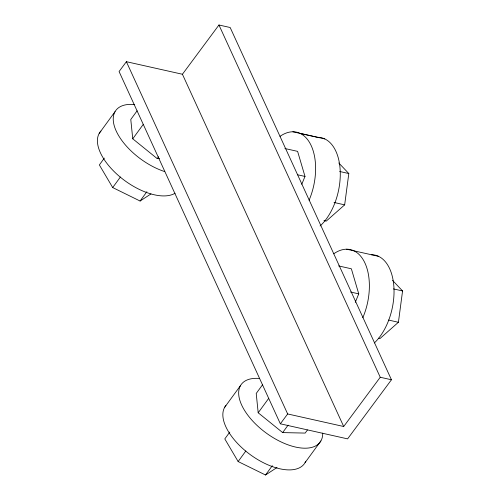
<?xml version="1.0" encoding="UTF-8"?>
<svg xmlns="http://www.w3.org/2000/svg" width="500" height="500" viewBox="0 0 500 500"><rect width="100%" height="100%" fill="white"/><g stroke="black" fill="none" stroke-linecap="round" stroke-linejoin="round"><path stroke-width="0.75" d="M323.95 220.619L326.231 221.125L344.663 204.856L348.812 173.538L338.756 162.95M378.469 338.206L379.988 338.544L398.419 322.275L402.569 290.956L392.519 280.369M301.788 184.269L304.994 176.438L297.606 151.369L284.887 148.519M355.25 302.4L358.75 293.856L351.362 268.788L338.644 265.938M99.237 133.338L115.056 111.638M137.113 110.806L130.781 119.481L132.75 138.806L157.225 158.619L159.556 158.669M104.35 158.1L99.362 164.938L112.7 187.562L140.087 201.025L150.944 193.938M132.75 138.806L143.144 124.55M112.7 187.562L120.406 177M157.225 158.619L158.581 156.756M140.087 201.025L146.881 191.7M224.669 407.312L240.494 385.613M262.544 384.781L256.219 393.456L258.188 412.781L282.663 432.594L305.169 433.081L307.425 429.988M229.788 432.075L224.8 438.913L238.137 461.544L265.525 475L277.019 467.5M258.188 412.781L268.581 398.531M238.137 461.544L245.844 450.975M282.663 432.594L288.081 425.156M265.525 475L272.319 465.681M305.075 462.631L320.894 440.931M182.425 74.256L126.381 61.694L119.075 71.55L280.35 423.806L347.6 438.875L391.45 379.769L230.175 27.513L218.962 25L182.425 74.256L343.7 426.512L380.238 377.256L218.962 25M280.35 423.806L287.656 413.95L126.381 61.694M300.106 133.375L324.762 138.906M292.875 131.781L317.531 137.306A48.85 28.375 -77.4 0 1 340.256 171.919A48.85 28.375 -77.4 0 1 320.094 226M339.688 171.494L348.812 173.538M297.506 174.756L304.994 176.438M334.019 202.469L344.663 204.856M346.631 249.2L378.525 256.325M393.444 288.913L402.569 290.956M350.519 292.013L358.75 293.856M388.537 320.056L398.419 322.275M380.238 377.256L391.45 379.769M287.656 413.95L343.7 426.512M175.094 193.231A48.85 24.5 36.1 0 1 119.838 176.756A48.85 24.5 36.1 0 1 100.931 131.05M164.737 171.6A48.85 24.5 36.1 0 1 116.062 130.706A48.85 24.5 36.1 0 1 134.706 104.562M280.019 136.356A48.85 28.375 -77.4 0 1 311.294 145.838A48.85 28.375 -77.4 0 1 309.069 200.269M333.781 253.775A48.85 28.375 -77.4 0 1 365.05 263.256A48.85 28.375 -77.4 0 1 362.831 317.688M371.287 254.725A48.85 28.375 -77.4 0 1 394 288.913A48.85 28.375 -77.4 0 1 374.375 342.931M322.719 433.125A48.85 24.5 36.1 0 1 288.475 445A48.85 24.5 36.1 0 1 241.35 404.35A48.85 24.5 36.1 0 1 259.35 378.462M305.719 461.35A48.85 24.5 36.1 0 1 252.025 455.9A48.85 24.5 36.1 0 1 225.888 405.562"/></g></svg>
